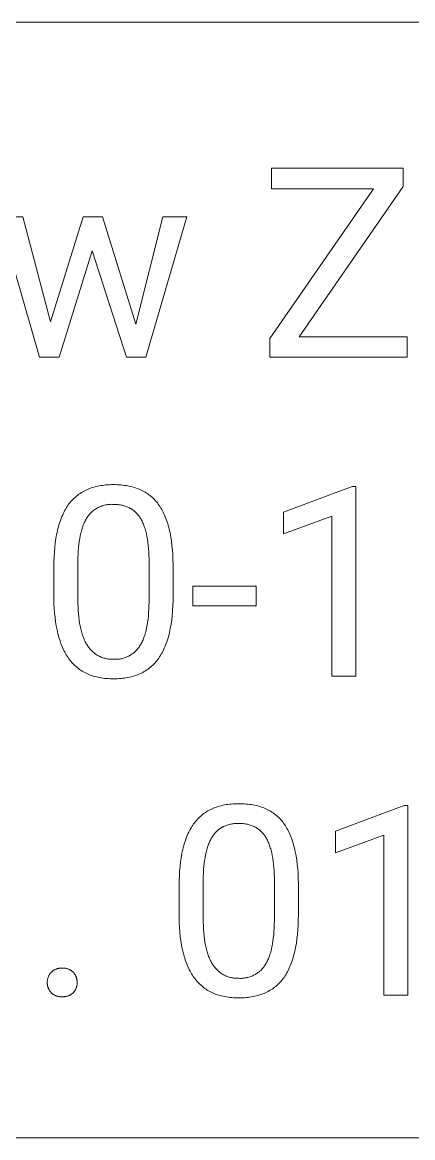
# Model space of a CAD drawing. Header units: millimetres. Extents: x -1576 to 3664, y -445 to 3215.
# Drawn here: x 2492.1 to 2594.7, y -152.5 to 140.3 of the extents above; entities that cross this region are included whole.
import ezdxf

# ---------------------------------------------------------------- set-up
doc = ezdxf.new("R2010")
doc.units = ezdxf.units.MM
doc.header["$MEASUREMENT"] = 0
doc.layers.add('Domyślny', color=7, linetype='Continuous', true_color=0x000000)

msp = doc.modelspace()

# ---------------------------------------------------------------- linework, layer by layer
at = {"layer": 'Domyślny', "color": 18, "lineweight": 15, "true_color": 0x000000}
for p, q in [((3659.29, 140.35), (1684.04, 140.35)), ((2557.61, 96.67), (2557.61, 102.02)), ((2557.61, 102.02), (2592.19, 102.02)), ((2592.19, 102.02), (2592.19, 97.26)), ((2557.17, 57.32), (2584.36, 96.67)), ((2584.36, 96.67), (2557.61, 96.67)), ((2592.19, 97.26), (2564.9, 57.76)), ((2496.68, 52.41), (2485.96, 89.28)), ((2485.96, 89.28), (2492.25, 89.28)), ((2492.25, 89.28), (2499.5, 61.67)), ((2499.5, 61.67), (2508.09, 89.28)), ((2508.09, 89.28), (2513.17, 89.28)), ((2513.17, 89.28), (2521.93, 61.1)), ((2521.93, 61.1), (2529.01, 89.28)), ((2535.33, 89.28), (2524.58, 52.41)), ((2529.01, 89.28), (2535.33, 89.28)), ((2510.51, 80.36), (2501.79, 52.41)), ((2519.47, 52.41), (2510.51, 80.36)), ((2557.17, 52.4), (2557.17, 57.32)), ((2564.9, 57.76), (2593.29, 57.76)), ((2593.29, 57.76), (2593.29, 52.4)), ((2501.79, 52.41), (2496.68, 52.41)), ((2524.58, 52.41), (2519.47, 52.41)), ((2593.29, 52.4), (2557.17, 52.4)), ((2508.69, 17.46), (2509.06, 17.63)), ((2509.06, 17.63), (2509.43, 17.79)), ((2509.43, 17.79), (2509.82, 17.94)), ((2509.82, 17.94), (2510.21, 18.08)), ((2510.21, 18.08), (2510.61, 18.21)), ((2510.61, 18.21), (2511.02, 18.33)), ((2511.02, 18.33), (2511.43, 18.44)), ((2511.43, 18.44), (2511.86, 18.54)), ((2511.86, 18.54), (2512.29, 18.63)), ((2512.29, 18.63), (2512.73, 18.71)), ((2512.73, 18.71), (2513.18, 18.77)), ((2513.18, 18.77), (2513.64, 18.83)), ((2513.64, 18.83), (2514.11, 18.88)), ((2514.11, 18.88), (2514.59, 18.91)), ((2514.59, 18.91), (2515.07, 18.94)), ((2515.07, 18.94), (2515.56, 18.96)), ((2515.56, 18.96), (2516.07, 18.96)), ((2516.07, 18.96), (2516.56, 18.96)), ((2516.56, 18.96), (2517.05, 18.94)), ((2517.05, 18.94), (2517.53, 18.92)), ((2517.53, 18.92), (2518.01, 18.88)), ((2518.01, 18.88), (2518.47, 18.84)), ((2518.47, 18.84), (2518.93, 18.78)), ((2518.93, 18.78), (2519.37, 18.72)), ((2519.37, 18.72), (2519.81, 18.64)), ((2519.81, 18.64), (2520.24, 18.55)), ((2520.24, 18.55), (2520.66, 18.46)), ((2520.66, 18.46), (2521.08, 18.35)), ((2521.08, 18.35), (2521.48, 18.24)), ((2521.48, 18.24), (2521.88, 18.11)), ((2521.88, 18.11), (2522.27, 17.98)), ((2522.27, 17.98), (2522.65, 17.83)), ((2522.65, 17.83), (2523.02, 17.68)), ((2523.02, 17.68), (2523.39, 17.51)), ((2560.74, 11.74), (2578.8, 18.51)), ((2578.8, 18.51), (2579.79, 18.51)), ((2579.79, 18.51), (2579.79, -31.34)), ((2504.95, 14.59), (2505.22, 14.88)), ((2505.22, 14.88), (2505.49, 15.17)), ((2505.49, 15.17), (2505.77, 15.45)), ((2505.77, 15.45), (2506.06, 15.71)), ((2506.06, 15.71), (2506.36, 15.96)), ((2506.36, 15.96), (2506.67, 16.21)), ((2506.67, 16.21), (2506.99, 16.44)), ((2506.99, 16.44), (2507.31, 16.67)), ((2507.31, 16.67), (2507.64, 16.88)), ((2507.64, 16.88), (2507.99, 17.08)), ((2507.99, 17.08), (2508.34, 17.27)), ((2508.34, 17.27), (2508.69, 17.46)), ((2523.39, 17.51), (2523.74, 17.34)), ((2523.74, 17.34), (2524.09, 17.15)), ((2524.09, 17.15), (2524.43, 16.96)), ((2524.43, 16.96), (2524.76, 16.75)), ((2524.76, 16.75), (2525.08, 16.54)), ((2525.08, 16.54), (2525.4, 16.31)), ((2525.4, 16.31), (2525.7, 16.08)), ((2525.7, 16.08), (2526, 15.83)), ((2526, 15.83), (2526.29, 15.57)), ((2526.29, 15.57), (2526.57, 15.31)), ((2526.57, 15.31), (2526.85, 15.03)), ((2526.85, 15.03), (2527.11, 14.75)), ((2527.11, 14.75), (2527.37, 14.45)), ((2502.92, 11.45), (2503.11, 11.84)), ((2503.11, 11.84), (2503.32, 12.22)), ((2503.32, 12.22), (2503.53, 12.59)), ((2503.53, 12.59), (2503.74, 12.95)), ((2503.74, 12.95), (2503.97, 13.3)), ((2503.97, 13.3), (2504.2, 13.64)), ((2504.2, 13.64), (2504.44, 13.97)), ((2504.44, 13.97), (2504.69, 14.28)), ((2504.69, 14.28), (2504.95, 14.59)), ((2510.33, 11.74), (2510.14, 11.56)), ((2510.52, 11.92), (2510.33, 11.74)), ((2510.72, 12.09), (2510.52, 11.92)), ((2510.93, 12.25), (2510.72, 12.09)), ((2511.14, 12.4), (2510.93, 12.25)), ((2511.36, 12.55), (2511.14, 12.4)), ((2511.58, 12.69), (2511.36, 12.55)), ((2511.8, 12.82), (2511.58, 12.69)), ((2512.03, 12.94), (2511.8, 12.82)), ((2512.26, 13.06), (2512.03, 12.94)), ((2512.5, 13.16), (2512.26, 13.06)), ((2512.74, 13.26), (2512.5, 13.16)), ((2512.99, 13.36), (2512.74, 13.26)), ((2513.23, 13.44), (2512.99, 13.36)), ((2513.48, 13.51), (2513.23, 13.44)), ((2513.74, 13.58), (2513.48, 13.51)), ((2513.99, 13.64), (2513.74, 13.58)), ((2514.25, 13.69), (2513.99, 13.64)), ((2514.5, 13.73), (2514.25, 13.69)), ((2514.76, 13.76), (2514.5, 13.73)), ((2515.02, 13.78), (2514.76, 13.76)), ((2515.28, 13.79), (2515.02, 13.78)), ((2515.54, 13.8), (2515.28, 13.79)), ((2515.8, 13.79), (2515.54, 13.8)), ((2516.07, 13.78), (2515.8, 13.79)), ((2516.37, 13.77), (2516.07, 13.78)), ((2516.66, 13.76), (2516.37, 13.77)), ((2516.95, 13.75), (2516.66, 13.76)), ((2517.24, 13.72), (2516.95, 13.75)), ((2517.52, 13.69), (2517.24, 13.72)), ((2517.8, 13.65), (2517.52, 13.69)), ((2518.07, 13.6), (2517.8, 13.65)), ((2518.34, 13.55), (2518.07, 13.6)), ((2518.6, 13.49), (2518.34, 13.55)), ((2518.85, 13.42), (2518.6, 13.49)), ((2519.1, 13.35), (2518.85, 13.42)), ((2519.35, 13.26), (2519.1, 13.35)), ((2519.59, 13.17), (2519.35, 13.26)), ((2519.82, 13.08), (2519.59, 13.17)), ((2520.05, 12.97), (2519.82, 13.08)), ((2520.28, 12.86), (2520.05, 12.97)), ((2520.39, 12.8), (2520.28, 12.86)), ((2520.5, 12.74), (2520.39, 12.8)), ((2520.61, 12.68), (2520.5, 12.74)), ((2520.71, 12.62), (2520.61, 12.68)), ((2520.82, 12.55), (2520.71, 12.62)), ((2520.92, 12.49), (2520.82, 12.55)), ((2521.03, 12.42), (2520.92, 12.49)), ((2521.13, 12.35), (2521.03, 12.42)), ((2521.23, 12.27), (2521.13, 12.35)), ((2521.33, 12.2), (2521.23, 12.27)), ((2521.43, 12.12), (2521.33, 12.2)), ((2521.52, 12.05), (2521.43, 12.12)), ((2521.62, 11.97), (2521.52, 12.05)), ((2521.71, 11.89), (2521.62, 11.97)), ((2521.8, 11.8), (2521.71, 11.89)), ((2521.9, 11.72), (2521.8, 11.8)), ((2522.07, 11.54), (2521.9, 11.72)), ((2527.37, 14.45), (2527.62, 14.15)), ((2527.62, 14.15), (2527.86, 13.83)), ((2527.86, 13.83), (2528.09, 13.5)), ((2528.09, 13.5), (2528.32, 13.17)), ((2528.32, 13.17), (2528.54, 12.82)), ((2528.54, 12.82), (2528.75, 12.46)), ((2528.75, 12.46), (2528.95, 12.09)), ((2528.95, 12.09), (2529.15, 11.71)), ((2560.74, 6.01), (2560.74, 11.74)), ((2501.75, 8.39), (2501.9, 8.86)), ((2501.9, 8.86), (2502.05, 9.32)), ((2502.05, 9.32), (2502.21, 9.77)), ((2502.21, 9.77), (2502.37, 10.2)), ((2502.37, 10.2), (2502.55, 10.63)), ((2502.55, 10.63), (2502.73, 11.04)), ((2502.73, 11.04), (2502.92, 11.45)), ((2508.38, 8.9), (2508.27, 8.63)), ((2508.5, 9.16), (2508.38, 8.9)), ((2508.62, 9.41), (2508.5, 9.16)), ((2508.75, 9.66), (2508.62, 9.41)), ((2508.88, 9.9), (2508.75, 9.66)), ((2509.02, 10.13), (2508.88, 9.9)), ((2509.16, 10.35), (2509.02, 10.13)), ((2509.3, 10.57), (2509.16, 10.35)), ((2509.46, 10.78), (2509.3, 10.57)), ((2509.62, 10.98), (2509.46, 10.78)), ((2509.79, 11.18), (2509.62, 10.98)), ((2509.96, 11.37), (2509.79, 11.18)), ((2510.14, 11.56), (2509.96, 11.37)), ((2522.25, 11.36), (2522.07, 11.54)), ((2522.42, 11.17), (2522.25, 11.36)), ((2522.58, 10.97), (2522.42, 11.17)), ((2522.74, 10.77), (2522.58, 10.97)), ((2522.89, 10.56), (2522.74, 10.77)), ((2523.04, 10.34), (2522.89, 10.56)), ((2523.18, 10.11), (2523.04, 10.34)), ((2523.32, 9.88), (2523.18, 10.11)), ((2523.46, 9.64), (2523.32, 9.88)), ((2523.59, 9.39), (2523.46, 9.64)), ((2523.71, 9.13), (2523.59, 9.39)), ((2523.83, 8.86), (2523.71, 9.13)), ((2523.95, 8.59), (2523.83, 8.86)), ((2529.15, 11.71), (2529.33, 11.32)), ((2529.33, 11.32), (2529.52, 10.92)), ((2529.52, 10.92), (2529.69, 10.5)), ((2529.69, 10.5), (2529.86, 10.08)), ((2529.86, 10.08), (2530.02, 9.64)), ((2530.02, 9.64), (2530.17, 9.2)), ((2530.17, 9.2), (2530.32, 8.74)), ((2573.46, 10.67), (2560.74, 6.01)), ((2573.46, -31.34), (2573.46, 10.67)), ((2500.95, 4.79), (2501.14, 5.88)), ((2501.14, 5.88), (2501.25, 6.4)), ((2501.25, 6.4), (2501.36, 6.91)), ((2501.36, 6.91), (2501.49, 7.42)), ((2501.49, 7.42), (2501.62, 7.91)), ((2501.62, 7.91), (2501.75, 8.39)), ((2507.49, 6.19), (2507.34, 5.5)), ((2507.58, 6.52), (2507.49, 6.19)), ((2507.66, 6.85), (2507.58, 6.52)), ((2507.75, 7.16), (2507.66, 6.85)), ((2507.85, 7.47), (2507.75, 7.16)), ((2507.95, 7.77), (2507.85, 7.47)), ((2508.05, 8.06), (2507.95, 7.77)), ((2508.15, 8.35), (2508.05, 8.06)), ((2508.27, 8.63), (2508.15, 8.35)), ((2524.06, 8.31), (2523.95, 8.59)), ((2524.17, 8.01), (2524.06, 8.31)), ((2524.27, 7.71), (2524.17, 8.01)), ((2524.37, 7.4), (2524.27, 7.71)), ((2524.47, 7.09), (2524.37, 7.4)), ((2524.56, 6.76), (2524.47, 7.09)), ((2524.64, 6.42), (2524.56, 6.76)), ((2524.72, 6.08), (2524.64, 6.42)), ((2524.87, 5.37), (2524.72, 6.08)), ((2530.32, 8.74), (2530.46, 8.27)), ((2530.46, 8.27), (2530.59, 7.79)), ((2530.59, 7.79), (2530.71, 7.3)), ((2530.71, 7.3), (2530.83, 6.8)), ((2530.83, 6.8), (2530.94, 6.29)), ((2530.94, 6.29), (2531.14, 5.24)), ((2500.65, 2.5), (2500.79, 3.67)), ((2500.79, 3.67), (2500.95, 4.79)), ((2506.99, 3.26), (2506.9, 2.45)), ((2507.09, 4.04), (2506.99, 3.26)), ((2507.21, 4.79), (2507.09, 4.04)), ((2507.34, 5.5), (2507.21, 4.79)), ((2525, 4.62), (2524.87, 5.37)), ((2525.12, 3.84), (2525, 4.62)), ((2525.22, 3.03), (2525.12, 3.84)), ((2525.29, 2.18), (2525.22, 3.03)), ((2531.14, 5.24), (2531.31, 4.14)), ((2531.31, 4.14), (2531.45, 3)), ((2531.45, 3), (2531.57, 1.82)), ((2500.43, -1.28), (2500.47, 0.02)), ((2500.47, 0.02), (2500.55, 1.28)), ((2500.55, 1.28), (2500.65, 2.5)), ((2506.78, 0.74), (2506.75, -0.16)), ((2506.83, 1.61), (2506.78, 0.74)), ((2506.9, 2.45), (2506.83, 1.61)), ((2525.36, 1.3), (2525.29, 2.18)), ((2525.4, 0.38), (2525.36, 1.3)), ((2525.43, -0.57), (2525.4, 0.38)), ((2531.57, 1.82), (2531.65, 0.59)), ((2531.65, 0.59), (2531.71, -0.68)), ((2500.41, -2.62), (2500.43, -1.28)), ((2500.41, -11.03), (2500.41, -2.62)), ((2506.75, -0.16), (2506.73, -1.09)), ((2506.73, -1.09), (2506.73, -11.17)), ((2525.44, -1.56), (2525.43, -0.57)), ((2525.44, -11.89), (2525.44, -1.56)), ((2531.71, -0.68), (2531.73, -2)), ((2531.73, -2), (2531.73, -10.18)), ((2536.97, -12.83), (2536.97, -7.69)), ((2536.97, -7.69), (2553.59, -7.69)), ((2553.59, -7.69), (2553.59, -12.83)), ((2500.45, -12.32), (2500.41, -11.03)), ((2506.73, -11.17), (2506.74, -12.16)), ((2531.72, -11.54), (2531.68, -12.86)), ((2531.73, -10.18), (2531.72, -11.54)), ((2500.51, -13.57), (2500.45, -12.32)), ((2500.6, -14.78), (2500.51, -13.57)), ((2506.74, -12.16), (2506.77, -13.11)), ((2506.77, -13.11), (2506.81, -14.03)), ((2506.81, -14.03), (2506.88, -14.92)), ((2525.32, -14.66), (2525.38, -13.77)), ((2525.38, -13.77), (2525.41, -12.84)), ((2525.41, -12.84), (2525.44, -11.89)), ((2531.6, -14.14), (2531.5, -15.37)), ((2531.68, -12.86), (2531.6, -14.14)), ((2553.59, -12.83), (2536.97, -12.83)), ((2500.72, -15.94), (2500.6, -14.78)), ((2500.87, -17.07), (2500.72, -15.94)), ((2501.04, -18.15), (2500.87, -17.07)), ((2506.88, -14.92), (2506.96, -15.78)), ((2506.96, -15.78), (2507.06, -16.6)), ((2507.06, -16.6), (2507.18, -17.39)), ((2507.18, -17.39), (2507.32, -18.15)), ((2524.93, -17.88), (2525.05, -17.13)), ((2525.05, -17.13), (2525.16, -16.34)), ((2525.16, -16.34), (2525.25, -15.51)), ((2525.25, -15.51), (2525.32, -14.66)), ((2531.37, -16.55), (2531.2, -17.69)), ((2531.5, -15.37), (2531.37, -16.55)), ((2501.25, -19.19), (2501.04, -18.15)), ((2501.36, -19.7), (2501.25, -19.19)), ((2501.48, -20.2), (2501.36, -19.7)), ((2501.61, -20.68), (2501.48, -20.2)), ((2507.32, -18.15), (2507.48, -18.88)), ((2507.48, -18.88), (2507.56, -19.23)), ((2507.56, -19.23), (2507.65, -19.57)), ((2507.65, -19.57), (2507.74, -19.91)), ((2507.74, -19.91), (2507.84, -20.23)), ((2507.84, -20.23), (2507.95, -20.55)), ((2524.28, -20.6), (2524.37, -20.29)), ((2524.37, -20.29), (2524.47, -19.97)), ((2524.47, -19.97), (2524.55, -19.64)), ((2524.55, -19.64), (2524.64, -19.3)), ((2524.64, -19.3), (2524.79, -18.61)), ((2524.79, -18.61), (2524.93, -17.88)), ((2530.67, -20.35), (2530.54, -20.84)), ((2530.79, -19.84), (2530.67, -20.35)), ((2530.91, -19.32), (2530.79, -19.84)), ((2531.01, -18.79), (2530.91, -19.32)), ((2531.2, -17.69), (2531.01, -18.79)), ((2501.74, -21.16), (2501.61, -20.68)), ((2501.88, -21.62), (2501.74, -21.16)), ((2502.03, -22.08), (2501.88, -21.62)), ((2502.19, -22.53), (2502.03, -22.08)), ((2502.35, -22.96), (2502.19, -22.53)), ((2502.52, -23.39), (2502.35, -22.96)), ((2502.7, -23.8), (2502.52, -23.39)), ((2507.95, -20.55), (2508.06, -20.86)), ((2508.06, -20.86), (2508.17, -21.16)), ((2508.17, -21.16), (2508.29, -21.46)), ((2508.29, -21.46), (2508.41, -21.74)), ((2508.41, -21.74), (2508.53, -22.02)), ((2508.53, -22.02), (2508.66, -22.28)), ((2508.66, -22.28), (2508.8, -22.54)), ((2508.8, -22.54), (2508.94, -22.8)), ((2508.94, -22.8), (2509.09, -23.04)), ((2509.09, -23.04), (2509.22, -23.27)), ((2509.22, -23.27), (2509.36, -23.49)), ((2522.94, -23.48), (2523.08, -23.27)), ((2523.08, -23.27), (2523.22, -23.03)), ((2523.22, -23.03), (2523.35, -22.8)), ((2523.35, -22.8), (2523.48, -22.55)), ((2523.48, -22.55), (2523.61, -22.29)), ((2523.61, -22.29), (2523.73, -22.03)), ((2523.73, -22.03), (2523.85, -21.76)), ((2523.85, -21.76), (2523.96, -21.48)), ((2523.96, -21.48), (2524.07, -21.19)), ((2524.07, -21.19), (2524.18, -20.9)), ((2524.18, -20.9), (2524.28, -20.6)), ((2529.79, -23.16), (2529.61, -23.59)), ((2529.95, -22.72), (2529.79, -23.16)), ((2530.11, -22.27), (2529.95, -22.72)), ((2530.26, -21.81), (2530.11, -22.27)), ((2530.41, -21.33), (2530.26, -21.81)), ((2530.54, -20.84), (2530.41, -21.33)), ((2502.88, -24.21), (2502.7, -23.8)), ((2503.07, -24.6), (2502.88, -24.21)), ((2503.27, -24.98), (2503.07, -24.6)), ((2503.48, -25.36), (2503.27, -24.98)), ((2503.69, -25.72), (2503.48, -25.36)), ((2503.91, -26.08), (2503.69, -25.72)), ((2504.14, -26.42), (2503.91, -26.08)), ((2509.36, -23.49), (2509.51, -23.7)), ((2509.51, -23.7), (2509.67, -23.92)), ((2509.67, -23.92), (2509.84, -24.12)), ((2509.84, -24.12), (2510.01, -24.32)), ((2510.01, -24.32), (2510.19, -24.52)), ((2510.19, -24.52), (2510.37, -24.7)), ((2510.37, -24.7), (2510.57, -24.89)), ((2510.57, -24.89), (2510.76, -25.06)), ((2510.76, -25.06), (2510.97, -25.23)), ((2510.97, -25.23), (2511.18, -25.39)), ((2511.18, -25.39), (2511.39, -25.54)), ((2511.39, -25.54), (2511.61, -25.69)), ((2511.61, -25.69), (2511.84, -25.83)), ((2511.84, -25.83), (2512.07, -25.96)), ((2512.07, -25.96), (2512.3, -26.08)), ((2512.3, -26.08), (2512.54, -26.19)), ((2512.54, -26.19), (2512.78, -26.3)), ((2512.78, -26.3), (2513.03, -26.4)), ((2519.17, -26.45), (2519.41, -26.35)), ((2519.41, -26.35), (2519.64, -26.26)), ((2519.64, -26.26), (2519.88, -26.15)), ((2519.88, -26.15), (2520.11, -26.03)), ((2520.11, -26.03), (2520.33, -25.91)), ((2520.33, -25.91), (2520.56, -25.78)), ((2520.56, -25.78), (2520.77, -25.64)), ((2520.77, -25.64), (2520.99, -25.5)), ((2520.99, -25.5), (2521.19, -25.35)), ((2521.19, -25.35), (2521.39, -25.19)), ((2521.39, -25.19), (2521.59, -25.02)), ((2521.59, -25.02), (2521.78, -24.85)), ((2521.78, -24.85), (2521.97, -24.67)), ((2521.97, -24.67), (2522.15, -24.49)), ((2522.15, -24.49), (2522.32, -24.3)), ((2522.32, -24.3), (2522.48, -24.1)), ((2522.48, -24.1), (2522.64, -23.9)), ((2522.64, -23.9), (2522.8, -23.69)), ((2522.8, -23.69), (2522.94, -23.48)), ((2528.2, -26.29), (2527.97, -26.63)), ((2528.42, -25.94), (2528.2, -26.29)), ((2528.64, -25.58), (2528.42, -25.94)), ((2528.85, -25.2), (2528.64, -25.58)), ((2529.05, -24.82), (2528.85, -25.2)), ((2529.25, -24.42), (2529.05, -24.82)), ((2529.43, -24.01), (2529.25, -24.42)), ((2529.61, -23.59), (2529.43, -24.01)), ((2504.37, -26.76), (2504.14, -26.42)), ((2504.62, -27.08), (2504.37, -26.76)), ((2504.87, -27.4), (2504.62, -27.08)), ((2505.13, -27.7), (2504.87, -27.4)), ((2505.39, -27.99), (2505.13, -27.7)), ((2505.67, -28.28), (2505.39, -27.99)), ((2505.95, -28.55), (2505.67, -28.28)), ((2506.24, -28.81), (2505.95, -28.55)), ((2506.54, -29.07), (2506.24, -28.81)), ((2506.85, -29.31), (2506.54, -29.07)), ((2513.03, -26.4), (2513.27, -26.48)), ((2513.27, -26.48), (2513.53, -26.56)), ((2513.53, -26.56), (2513.78, -26.64)), ((2513.78, -26.64), (2514.04, -26.7)), ((2514.04, -26.7), (2514.3, -26.75)), ((2514.3, -26.75), (2514.56, -26.8)), ((2514.56, -26.8), (2514.82, -26.83)), ((2514.82, -26.83), (2515.08, -26.86)), ((2515.08, -26.86), (2515.34, -26.88)), ((2515.34, -26.88), (2515.61, -26.89)), ((2515.61, -26.89), (2515.87, -26.89)), ((2515.87, -26.89), (2516.13, -26.88)), ((2516.13, -26.88), (2516.39, -26.89)), ((2516.39, -26.89), (2516.65, -26.89)), ((2516.65, -26.89), (2516.91, -26.89)), ((2516.91, -26.89), (2517.16, -26.87)), ((2517.16, -26.87), (2517.42, -26.85)), ((2517.42, -26.85), (2517.67, -26.82)), ((2517.67, -26.82), (2517.93, -26.78)), ((2517.93, -26.78), (2518.18, -26.73)), ((2518.18, -26.73), (2518.43, -26.67)), ((2518.43, -26.67), (2518.68, -26.6)), ((2518.68, -26.6), (2518.92, -26.53)), ((2518.92, -26.53), (2519.17, -26.45)), ((2525.5, -29.24), (2525.18, -29.48)), ((2525.8, -28.99), (2525.5, -29.24)), ((2526.1, -28.73), (2525.8, -28.99)), ((2526.39, -28.47), (2526.1, -28.73)), ((2526.68, -28.19), (2526.39, -28.47)), ((2526.95, -27.9), (2526.68, -28.19)), ((2527.22, -27.6), (2526.95, -27.9)), ((2527.47, -27.29), (2527.22, -27.6)), ((2527.72, -26.96), (2527.47, -27.29)), ((2527.97, -26.63), (2527.72, -26.96)), ((2507.17, -29.54), (2506.85, -29.31)), ((2507.49, -29.76), (2507.17, -29.54)), ((2507.82, -29.97), (2507.49, -29.76)), ((2508.16, -30.17), (2507.82, -29.97)), ((2508.51, -30.36), (2508.16, -30.17)), ((2508.86, -30.54), (2508.51, -30.36)), ((2509.23, -30.71), (2508.86, -30.54)), ((2509.6, -30.87), (2509.23, -30.71)), ((2509.98, -31.02), (2509.6, -30.87)), ((2510.37, -31.16), (2509.98, -31.02)), ((2510.76, -31.29), (2510.37, -31.16)), ((2511.17, -31.4), (2510.76, -31.29)), ((2511.58, -31.51), (2511.17, -31.4)), ((2512, -31.61), (2511.58, -31.51)), ((2512.43, -31.7), (2512, -31.61)), ((2512.86, -31.77), (2512.43, -31.7)), ((2513.3, -31.84), (2512.86, -31.77)), ((2513.76, -31.9), (2513.3, -31.84)), ((2514.22, -31.94), (2513.76, -31.9)), ((2514.68, -31.98), (2514.22, -31.94)), ((2515.16, -32), (2514.68, -31.98)), ((2515.64, -32.02), (2515.16, -32)), ((2516.13, -32.02), (2515.64, -32.02)), ((2516.63, -32.02), (2516.13, -32.02)), ((2517.12, -32), (2516.63, -32.02)), ((2517.6, -31.98), (2517.12, -32)), ((2518.08, -31.94), (2517.6, -31.98)), ((2518.54, -31.89), (2518.08, -31.94)), ((2519, -31.84), (2518.54, -31.89)), ((2519.45, -31.77), (2519, -31.84)), ((2519.89, -31.69), (2519.45, -31.77)), ((2520.32, -31.6), (2519.89, -31.69)), ((2520.74, -31.5), (2520.32, -31.6)), ((2521.16, -31.39), (2520.74, -31.5)), ((2521.57, -31.27), (2521.16, -31.39)), ((2521.96, -31.13), (2521.57, -31.27)), ((2522.35, -30.99), (2521.96, -31.13)), ((2522.74, -30.84), (2522.35, -30.99)), ((2523.11, -30.68), (2522.74, -30.84)), ((2523.48, -30.5), (2523.11, -30.68)), ((2523.83, -30.32), (2523.48, -30.5)), ((2524.18, -30.12), (2523.83, -30.32)), ((2524.52, -29.92), (2524.18, -30.12)), ((2524.86, -29.7), (2524.52, -29.92)), ((2525.18, -29.48), (2524.86, -29.7)), ((2579.79, -31.34), (2573.46, -31.34)), ((2539.59, -67.56), (2539.91, -67.33)), ((2539.91, -67.33), (2540.23, -67.1)), ((2540.23, -67.1), (2540.57, -66.89)), ((2540.57, -66.89), (2540.91, -66.69)), ((2540.91, -66.69), (2541.26, -66.49)), ((2541.26, -66.49), (2541.62, -66.31)), ((2541.62, -66.31), (2541.98, -66.14)), ((2541.98, -66.14), (2542.36, -65.98)), ((2542.36, -65.98), (2542.74, -65.83)), ((2542.74, -65.83), (2543.13, -65.69)), ((2543.13, -65.69), (2543.53, -65.56)), ((2543.53, -65.56), (2543.94, -65.44)), ((2543.94, -65.44), (2544.36, -65.33)), ((2544.36, -65.33), (2544.78, -65.23)), ((2544.78, -65.23), (2545.21, -65.14)), ((2545.21, -65.14), (2545.66, -65.06)), ((2545.66, -65.06), (2546.11, -65)), ((2546.11, -65), (2546.57, -64.94)), ((2546.57, -64.94), (2547.03, -64.89)), ((2547.03, -64.89), (2547.51, -64.85)), ((2547.51, -64.85), (2547.99, -64.83)), ((2547.99, -64.83), (2548.49, -64.81)), ((2548.49, -64.81), (2548.99, -64.81)), ((2548.99, -64.81), (2549.49, -64.81)), ((2549.49, -64.81), (2549.98, -64.83)), ((2549.98, -64.83), (2550.46, -64.85)), ((2550.46, -64.85), (2550.93, -64.89)), ((2550.93, -64.89), (2551.39, -64.93)), ((2551.39, -64.93), (2551.85, -64.99)), ((2551.85, -64.99), (2552.3, -65.05)), ((2552.3, -65.05), (2552.73, -65.13)), ((2552.73, -65.13), (2553.17, -65.21)), ((2553.17, -65.21), (2553.59, -65.31)), ((2553.59, -65.31), (2554, -65.41)), ((2554, -65.41), (2554.41, -65.53)), ((2554.41, -65.53), (2554.8, -65.65)), ((2554.8, -65.65), (2555.19, -65.79)), ((2555.19, -65.79), (2555.57, -65.93)), ((2555.57, -65.93), (2555.95, -66.09)), ((2555.95, -66.09), (2556.31, -66.25)), ((2556.31, -66.25), (2556.66, -66.43)), ((2556.66, -66.43), (2557.01, -66.61)), ((2557.01, -66.61), (2557.35, -66.81)), ((2557.35, -66.81), (2557.68, -67.01)), ((2557.68, -67.01), (2558.01, -67.23)), ((2558.01, -67.23), (2558.32, -67.45)), ((2574.41, -72.03), (2592.46, -65.26)), ((2592.46, -65.26), (2593.46, -65.26)), ((2593.46, -65.26), (2593.46, -115.11)), ((2536.89, -70.47), (2537.12, -70.13)), ((2537.12, -70.13), (2537.36, -69.8)), ((2537.36, -69.8), (2537.61, -69.49)), ((2537.61, -69.49), (2537.87, -69.18)), ((2537.87, -69.18), (2538.14, -68.88)), ((2538.14, -68.88), (2538.41, -68.6)), ((2538.41, -68.6), (2538.69, -68.32)), ((2538.69, -68.32), (2538.99, -68.06)), ((2538.99, -68.06), (2539.29, -67.8)), ((2539.29, -67.8), (2539.59, -67.56)), ((2546.47, -70.28), (2546.22, -70.34)), ((2546.73, -70.22), (2546.47, -70.28)), ((2547, -70.16), (2546.73, -70.22)), ((2547.27, -70.12), (2547, -70.16)), ((2547.54, -70.08), (2547.27, -70.12)), ((2547.82, -70.05), (2547.54, -70.08)), ((2548.1, -70.02), (2547.82, -70.05)), ((2548.39, -70), (2548.1, -70.02)), ((2548.69, -69.99), (2548.39, -70)), ((2548.99, -69.99), (2548.69, -69.99)), ((2549.29, -69.99), (2548.99, -69.99)), ((2549.59, -70), (2549.29, -69.99)), ((2549.88, -70.02), (2549.59, -70)), ((2550.16, -70.05), (2549.88, -70.02)), ((2550.45, -70.08), (2550.16, -70.05)), ((2550.72, -70.12), (2550.45, -70.08)), ((2550.99, -70.16), (2550.72, -70.12)), ((2551.26, -70.22), (2550.99, -70.16)), ((2551.52, -70.28), (2551.26, -70.22)), ((2551.77, -70.34), (2551.52, -70.28)), ((2558.32, -67.45), (2558.63, -67.69)), ((2558.63, -67.69), (2558.92, -67.93)), ((2558.92, -67.93), (2559.21, -68.18)), ((2559.21, -68.18), (2559.5, -68.45)), ((2559.5, -68.45), (2559.77, -68.72)), ((2559.77, -68.72), (2560.04, -69.01)), ((2560.04, -69.01), (2560.29, -69.3)), ((2560.29, -69.3), (2560.54, -69.61)), ((2560.54, -69.61), (2560.78, -69.92)), ((2560.78, -69.92), (2561.02, -70.25)), ((2561.02, -70.25), (2561.24, -70.58)), ((2535.3, -73.57), (2535.47, -73.14)), ((2535.47, -73.14), (2535.65, -72.72)), ((2535.65, -72.72), (2535.84, -72.32)), ((2535.84, -72.32), (2536.04, -71.93)), ((2536.04, -71.93), (2536.24, -71.55)), ((2536.24, -71.55), (2536.45, -71.18)), ((2536.45, -71.18), (2536.67, -70.82)), ((2536.67, -70.82), (2536.89, -70.47)), ((2542.23, -73.19), (2542.08, -73.41)), ((2542.38, -72.98), (2542.23, -73.19)), ((2542.53, -72.78), (2542.38, -72.98)), ((2542.7, -72.58), (2542.53, -72.78)), ((2542.86, -72.39), (2542.7, -72.58)), ((2543.03, -72.21), (2542.86, -72.39)), ((2543.12, -72.12), (2543.03, -72.21)), ((2543.21, -72.04), (2543.12, -72.12)), ((2543.3, -71.95), (2543.21, -72.04)), ((2543.39, -71.87), (2543.3, -71.95)), ((2543.49, -71.79), (2543.39, -71.87)), ((2543.58, -71.71), (2543.49, -71.79)), ((2543.68, -71.63), (2543.58, -71.71)), ((2543.77, -71.56), (2543.68, -71.63)), ((2543.87, -71.48), (2543.77, -71.56)), ((2543.97, -71.41), (2543.87, -71.48)), ((2544.07, -71.34), (2543.97, -71.41)), ((2544.17, -71.27), (2544.07, -71.34)), ((2544.27, -71.2), (2544.17, -71.27)), ((2544.38, -71.14), (2544.27, -71.2)), ((2544.48, -71.08), (2544.38, -71.14)), ((2544.59, -71.01), (2544.48, -71.08)), ((2544.7, -70.96), (2544.59, -71.01)), ((2544.81, -70.9), (2544.7, -70.96)), ((2544.92, -70.84), (2544.81, -70.9)), ((2545.03, -70.79), (2544.92, -70.84)), ((2545.26, -70.68), (2545.03, -70.79)), ((2545.49, -70.59), (2545.26, -70.68)), ((2545.73, -70.5), (2545.49, -70.59)), ((2545.97, -70.42), (2545.73, -70.5)), ((2546.22, -70.34), (2545.97, -70.42)), ((2552.03, -70.42), (2551.77, -70.34)), ((2552.27, -70.5), (2552.03, -70.42)), ((2552.51, -70.59), (2552.27, -70.5)), ((2552.75, -70.68), (2552.51, -70.59)), ((2552.98, -70.79), (2552.75, -70.68)), ((2553.2, -70.9), (2552.98, -70.79)), ((2553.31, -70.96), (2553.2, -70.9)), ((2553.42, -71.01), (2553.31, -70.96)), ((2553.53, -71.08), (2553.42, -71.01)), ((2553.64, -71.14), (2553.53, -71.08)), ((2553.74, -71.2), (2553.64, -71.14)), ((2553.85, -71.27), (2553.74, -71.2)), ((2553.95, -71.34), (2553.85, -71.27)), ((2554.05, -71.41), (2553.95, -71.34)), ((2554.15, -71.48), (2554.05, -71.41)), ((2554.25, -71.56), (2554.15, -71.48)), ((2554.35, -71.63), (2554.25, -71.56)), ((2554.44, -71.71), (2554.35, -71.63)), ((2554.54, -71.79), (2554.44, -71.71)), ((2554.63, -71.87), (2554.54, -71.79)), ((2554.73, -71.95), (2554.63, -71.87)), ((2554.82, -72.04), (2554.73, -71.95)), ((2555, -72.21), (2554.82, -72.04)), ((2555.17, -72.39), (2555, -72.21)), ((2555.34, -72.58), (2555.17, -72.39)), ((2555.5, -72.78), (2555.34, -72.58)), ((2555.66, -72.98), (2555.5, -72.78)), ((2555.82, -73.19), (2555.66, -72.98)), ((2555.96, -73.41), (2555.82, -73.19)), ((2561.24, -70.58), (2561.46, -70.93)), ((2561.46, -70.93), (2561.67, -71.29)), ((2561.67, -71.29), (2561.87, -71.66)), ((2561.87, -71.66), (2562.07, -72.04)), ((2562.07, -72.04), (2562.26, -72.43)), ((2562.26, -72.43), (2562.44, -72.83)), ((2562.44, -72.83), (2562.61, -73.25)), ((2574.41, -77.75), (2574.41, -72.03)), ((2587.13, -73.1), (2574.41, -77.75)), ((2587.13, -115.11), (2587.13, -73.1)), ((2534.41, -76.35), (2534.54, -75.86)), ((2534.54, -75.86), (2534.68, -75.38)), ((2534.68, -75.38), (2534.82, -74.91)), ((2534.82, -74.91), (2534.97, -74.45)), ((2534.97, -74.45), (2535.13, -74)), ((2535.13, -74), (2535.3, -73.57)), ((2540.87, -76), (2540.77, -76.3)), ((2540.97, -75.7), (2540.87, -76)), ((2541.08, -75.42), (2540.97, -75.7)), ((2541.19, -75.14), (2541.08, -75.42)), ((2541.3, -74.87), (2541.19, -75.14)), ((2541.42, -74.61), (2541.3, -74.87)), ((2541.54, -74.35), (2541.42, -74.61)), ((2541.67, -74.11), (2541.54, -74.35)), ((2541.8, -73.87), (2541.67, -74.11)), ((2541.94, -73.64), (2541.8, -73.87)), ((2542.08, -73.41), (2541.94, -73.64)), ((2556.11, -73.64), (2555.96, -73.41)), ((2556.25, -73.87), (2556.11, -73.64)), ((2556.38, -74.11), (2556.25, -73.87)), ((2556.51, -74.37), (2556.38, -74.11)), ((2556.63, -74.63), (2556.51, -74.37)), ((2556.76, -74.89), (2556.63, -74.63)), ((2556.87, -75.17), (2556.76, -74.89)), ((2556.98, -75.46), (2556.87, -75.17)), ((2557.09, -75.75), (2556.98, -75.46)), ((2557.19, -76.05), (2557.09, -75.75)), ((2557.29, -76.36), (2557.19, -76.05)), ((2562.61, -73.25), (2562.78, -73.67)), ((2562.78, -73.67), (2562.94, -74.11)), ((2562.94, -74.11), (2563.09, -74.55)), ((2563.09, -74.55), (2563.24, -75.01)), ((2563.24, -75.01), (2563.38, -75.48)), ((2563.38, -75.48), (2563.51, -75.96)), ((2563.51, -75.96), (2563.64, -76.45)), ((2533.71, -80.1), (2533.87, -78.98)), ((2533.87, -78.98), (2534.06, -77.89)), ((2534.06, -77.89), (2534.17, -77.37)), ((2534.17, -77.37), (2534.29, -76.85)), ((2534.29, -76.85), (2534.41, -76.35)), ((2540.13, -78.98), (2540.01, -79.73)), ((2540.27, -78.27), (2540.13, -78.98)), ((2540.42, -77.58), (2540.27, -78.27)), ((2540.5, -77.25), (2540.42, -77.58)), ((2540.58, -76.92), (2540.5, -77.25)), ((2540.67, -76.61), (2540.58, -76.92)), ((2540.77, -76.3), (2540.67, -76.61)), ((2557.39, -76.68), (2557.29, -76.36)), ((2557.48, -77), (2557.39, -76.68)), ((2557.56, -77.34), (2557.48, -77)), ((2557.65, -77.68), (2557.56, -77.34)), ((2557.79, -78.4), (2557.65, -77.68)), ((2557.93, -79.14), (2557.79, -78.4)), ((2563.64, -76.45), (2563.75, -76.95)), ((2563.75, -76.95), (2563.86, -77.46)), ((2563.86, -77.46), (2564.06, -78.52)), ((2564.06, -78.52), (2564.23, -79.62)), ((2533.47, -82.49), (2533.57, -81.27)), ((2533.57, -81.27), (2533.71, -80.1)), ((2539.83, -81.32), (2539.76, -82.16)), ((2539.91, -80.51), (2539.83, -81.32)), ((2540.01, -79.73), (2539.91, -80.51)), ((2558.04, -79.92), (2557.93, -79.14)), ((2558.14, -80.74), (2558.04, -79.92)), ((2558.22, -81.59), (2558.14, -80.74)), ((2558.28, -82.47), (2558.22, -81.59)), ((2564.23, -79.62), (2564.38, -80.76)), ((2564.38, -80.76), (2564.49, -81.94)), ((2564.49, -81.94), (2564.57, -83.17)), ((2533.35, -85.05), (2533.4, -83.74)), ((2533.4, -83.74), (2533.47, -82.49)), ((2539.67, -83.93), (2539.65, -84.86)), ((2539.65, -84.86), (2539.65, -94.94)), ((2539.71, -83.03), (2539.67, -83.93)), ((2539.76, -82.16), (2539.71, -83.03)), ((2558.32, -83.39), (2558.28, -82.47)), ((2558.35, -84.34), (2558.32, -83.39)), ((2558.36, -85.33), (2558.35, -84.34)), ((2564.57, -83.17), (2564.63, -84.45)), ((2564.63, -84.45), (2564.66, -85.76)), ((2533.34, -86.39), (2533.35, -85.05)), ((2533.34, -94.8), (2533.34, -86.39)), ((2558.36, -95.66), (2558.36, -85.33)), ((2564.66, -85.76), (2564.66, -93.95)), ((2533.37, -96.09), (2533.34, -94.8)), ((2533.43, -97.33), (2533.37, -96.09)), ((2539.65, -94.94), (2539.66, -95.93)), ((2539.66, -95.93), (2539.69, -96.88)), ((2558.3, -97.53), (2558.34, -96.61)), ((2558.34, -96.61), (2558.36, -95.66)), ((2564.6, -96.63), (2564.52, -97.9)), ((2564.64, -95.31), (2564.6, -96.63)), ((2564.66, -93.95), (2564.64, -95.31)), ((2533.52, -98.54), (2533.43, -97.33)), ((2533.64, -99.7), (2533.52, -98.54)), ((2539.69, -96.88), (2539.74, -97.8)), ((2539.74, -97.8), (2539.8, -98.69)), ((2539.8, -98.69), (2539.88, -99.54)), ((2539.88, -99.54), (2539.98, -100.37)), ((2558.08, -100.1), (2558.17, -99.28)), ((2558.17, -99.28), (2558.24, -98.42)), ((2558.24, -98.42), (2558.3, -97.53)), ((2564.42, -99.13), (2564.29, -100.31)), ((2564.52, -97.9), (2564.42, -99.13)), ((2533.79, -100.82), (2533.64, -99.7)), ((2533.96, -101.91), (2533.79, -100.82)), ((2534.17, -102.95), (2533.96, -101.91)), ((2539.98, -100.37), (2540.1, -101.16)), ((2540.1, -101.16), (2540.24, -101.91)), ((2540.24, -101.91), (2540.4, -102.64)), ((2557.56, -103.07), (2557.72, -102.38)), ((2557.72, -102.38), (2557.86, -101.65)), ((2557.86, -101.65), (2557.98, -100.89)), ((2557.98, -100.89), (2558.08, -100.1)), ((2564.13, -101.45), (2563.94, -102.54)), ((2564.29, -100.31), (2564.13, -101.45)), ((2534.28, -103.45), (2534.17, -102.95)), ((2534.4, -103.95), (2534.28, -103.45)), ((2534.53, -104.44), (2534.4, -103.95)), ((2534.66, -104.91), (2534.53, -104.44)), ((2534.8, -105.38), (2534.66, -104.91)), ((2534.95, -105.83), (2534.8, -105.38)), ((2540.4, -102.64), (2540.48, -102.99)), ((2540.48, -102.99), (2540.57, -103.33)), ((2540.57, -103.33), (2540.67, -103.66)), ((2540.67, -103.66), (2540.77, -103.99)), ((2540.77, -103.99), (2540.87, -104.31)), ((2540.87, -104.31), (2540.98, -104.61)), ((2540.98, -104.61), (2541.09, -104.92)), ((2541.09, -104.92), (2541.21, -105.21)), ((2541.21, -105.21), (2541.33, -105.49)), ((2556.77, -105.53), (2556.88, -105.25)), ((2556.88, -105.25), (2556.99, -104.96)), ((2556.99, -104.96), (2557.1, -104.67)), ((2557.1, -104.67), (2557.2, -104.36)), ((2557.2, -104.36), (2557.3, -104.05)), ((2557.3, -104.05), (2557.39, -103.73)), ((2557.39, -103.73), (2557.48, -103.41)), ((2557.48, -103.41), (2557.56, -103.07)), ((2563.33, -105.09), (2563.18, -105.56)), ((2563.46, -104.6), (2563.33, -105.09)), ((2563.59, -104.1), (2563.46, -104.6)), ((2563.71, -103.59), (2563.59, -104.1)), ((2563.83, -103.07), (2563.71, -103.59)), ((2563.94, -102.54), (2563.83, -103.07)), ((2500.66, -108.36), (2500.78, -108.3)), ((2500.78, -108.3), (2500.89, -108.26)), ((2500.89, -108.26), (2501, -108.21)), ((2501, -108.21), (2501.12, -108.17)), ((2501.12, -108.17), (2501.24, -108.13)), ((2501.24, -108.13), (2501.35, -108.1)), ((2501.35, -108.1), (2501.47, -108.07)), ((2501.47, -108.07), (2501.59, -108.04)), ((2501.59, -108.04), (2501.71, -108.02)), ((2501.71, -108.02), (2501.84, -108)), ((2501.84, -108), (2501.96, -107.99)), ((2501.96, -107.99), (2502.08, -107.98)), ((2502.08, -107.98), (2502.2, -107.97)), ((2502.2, -107.97), (2502.33, -107.97)), ((2502.33, -107.97), (2502.45, -107.98)), ((2502.45, -107.98), (2502.57, -107.98)), ((2502.57, -107.98), (2502.7, -107.98)), ((2502.7, -107.98), (2502.83, -107.98)), ((2502.83, -107.98), (2502.96, -107.98)), ((2502.96, -107.98), (2503.09, -107.98)), ((2503.09, -107.98), (2503.22, -108)), ((2503.22, -108), (2503.35, -108.01)), ((2503.35, -108.01), (2503.48, -108.03)), ((2503.48, -108.03), (2503.61, -108.06)), ((2503.61, -108.06), (2503.74, -108.08)), ((2503.74, -108.08), (2503.86, -108.12)), ((2503.86, -108.12), (2503.99, -108.15)), ((2503.99, -108.15), (2504.11, -108.19)), ((2504.11, -108.19), (2504.24, -108.24)), ((2504.24, -108.24), (2504.36, -108.29)), ((2504.36, -108.29), (2504.48, -108.34)), ((2504.48, -108.34), (2504.59, -108.4)), ((2535.11, -106.28), (2534.95, -105.83)), ((2535.27, -106.71), (2535.11, -106.28)), ((2535.44, -107.14), (2535.27, -106.71)), ((2535.62, -107.55), (2535.44, -107.14)), ((2535.8, -107.96), (2535.62, -107.55)), ((2535.99, -108.35), (2535.8, -107.96)), ((2536.19, -108.74), (2535.99, -108.35)), ((2541.33, -105.49), (2541.46, -105.77)), ((2541.46, -105.77), (2541.59, -106.04)), ((2541.59, -106.04), (2541.72, -106.3)), ((2541.72, -106.3), (2541.86, -106.55)), ((2541.86, -106.55), (2542.01, -106.79)), ((2542.01, -106.79), (2542.14, -107.02)), ((2542.14, -107.02), (2542.29, -107.24)), ((2542.29, -107.24), (2542.44, -107.46)), ((2542.44, -107.46), (2542.59, -107.67)), ((2542.59, -107.67), (2542.76, -107.88)), ((2542.76, -107.88), (2542.93, -108.08)), ((2542.93, -108.08), (2543.11, -108.27)), ((2543.11, -108.27), (2543.29, -108.46)), ((2554.85, -108.48), (2555.03, -108.29)), ((2555.03, -108.29), (2555.21, -108.1)), ((2555.21, -108.1), (2555.38, -107.89)), ((2555.38, -107.89), (2555.55, -107.69)), ((2555.55, -107.69), (2555.71, -107.48)), ((2555.71, -107.48), (2555.86, -107.26)), ((2555.86, -107.26), (2556, -107.03)), ((2556, -107.03), (2556.14, -106.8)), ((2556.14, -106.8), (2556.28, -106.56)), ((2556.28, -106.56), (2556.41, -106.32)), ((2556.41, -106.32), (2556.53, -106.06)), ((2556.53, -106.06), (2556.65, -105.8)), ((2556.65, -105.8), (2556.77, -105.53)), ((2562.17, -108.18), (2561.97, -108.58)), ((2562.36, -107.77), (2562.17, -108.18)), ((2562.54, -107.35), (2562.36, -107.77)), ((2562.71, -106.92), (2562.54, -107.35)), ((2562.88, -106.48), (2562.71, -106.92)), ((2563.03, -106.03), (2562.88, -106.48)), ((2563.18, -105.56), (2563.03, -106.03)), ((2498.69, -111.4), (2498.71, -111.27)), ((2498.71, -111.27), (2498.72, -111.13)), ((2498.72, -111.13), (2498.75, -111)), ((2498.75, -111), (2498.77, -110.87)), ((2498.77, -110.87), (2498.8, -110.74)), ((2498.8, -110.74), (2498.84, -110.61)), ((2498.84, -110.61), (2498.88, -110.48)), ((2498.88, -110.48), (2498.92, -110.35)), ((2498.92, -110.35), (2498.97, -110.22)), ((2498.97, -110.22), (2499.02, -110.1)), ((2499.02, -110.1), (2499.08, -109.98)), ((2499.08, -109.98), (2499.14, -109.86)), ((2499.14, -109.86), (2499.21, -109.74)), ((2499.21, -109.74), (2499.28, -109.62)), ((2499.28, -109.62), (2499.35, -109.51)), ((2499.35, -109.51), (2499.42, -109.4)), ((2499.42, -109.4), (2499.51, -109.29)), ((2499.51, -109.29), (2499.59, -109.19)), ((2499.59, -109.19), (2499.68, -109.08)), ((2499.68, -109.08), (2499.76, -109)), ((2499.76, -109), (2499.85, -108.91)), ((2499.85, -108.91), (2499.95, -108.83)), ((2499.95, -108.83), (2500.04, -108.75)), ((2500.04, -108.75), (2500.14, -108.68)), ((2500.14, -108.68), (2500.24, -108.61)), ((2500.24, -108.61), (2500.34, -108.54)), ((2500.34, -108.54), (2500.45, -108.48)), ((2500.45, -108.48), (2500.55, -108.41)), ((2500.55, -108.41), (2500.66, -108.36)), ((2504.59, -108.4), (2504.71, -108.46)), ((2504.71, -108.46), (2504.82, -108.53)), ((2504.82, -108.53), (2504.93, -108.6)), ((2504.93, -108.6), (2505.04, -108.67)), ((2505.04, -108.67), (2505.14, -108.74)), ((2505.14, -108.74), (2505.25, -108.82)), ((2505.25, -108.82), (2505.35, -108.91)), ((2505.35, -108.91), (2505.45, -108.99)), ((2505.45, -108.99), (2505.54, -109.08)), ((2505.54, -109.08), (2505.63, -109.19)), ((2505.63, -109.19), (2505.71, -109.29)), ((2505.71, -109.29), (2505.79, -109.4)), ((2505.79, -109.4), (2505.87, -109.51)), ((2505.87, -109.51), (2505.94, -109.62)), ((2505.94, -109.62), (2506.01, -109.74)), ((2506.01, -109.74), (2506.08, -109.86)), ((2506.08, -109.86), (2506.14, -109.98)), ((2506.14, -109.98), (2506.19, -110.1)), ((2506.19, -110.1), (2506.25, -110.22)), ((2506.25, -110.22), (2506.29, -110.35)), ((2506.29, -110.35), (2506.34, -110.48)), ((2506.34, -110.48), (2506.37, -110.61)), ((2506.37, -110.61), (2506.41, -110.74)), ((2506.41, -110.74), (2506.44, -110.87)), ((2506.44, -110.87), (2506.46, -111)), ((2506.46, -111), (2506.48, -111.13)), ((2506.48, -111.13), (2506.5, -111.27)), ((2506.5, -111.27), (2506.51, -111.4)), ((2536.4, -109.11), (2536.19, -108.74)), ((2536.61, -109.47), (2536.4, -109.11)), ((2536.83, -109.83), (2536.61, -109.47)), ((2537.06, -110.17), (2536.83, -109.83)), ((2537.3, -110.51), (2537.06, -110.17)), ((2537.54, -110.83), (2537.3, -110.51)), ((2537.79, -111.15), (2537.54, -110.83)), ((2538.05, -111.45), (2537.79, -111.15)), ((2543.29, -108.46), (2543.49, -108.64)), ((2543.49, -108.64), (2543.68, -108.82)), ((2543.68, -108.82), (2543.89, -108.98)), ((2543.89, -108.98), (2544.1, -109.15)), ((2544.1, -109.15), (2544.31, -109.3)), ((2544.31, -109.3), (2544.53, -109.45)), ((2544.53, -109.45), (2544.76, -109.58)), ((2544.76, -109.58), (2544.99, -109.71)), ((2544.99, -109.71), (2545.22, -109.84)), ((2545.22, -109.84), (2545.46, -109.95)), ((2545.46, -109.95), (2545.7, -110.06)), ((2545.7, -110.06), (2545.95, -110.16)), ((2545.95, -110.16), (2546.2, -110.25)), ((2546.2, -110.25), (2546.45, -110.33)), ((2546.45, -110.33), (2546.7, -110.4)), ((2546.7, -110.4), (2546.96, -110.46)), ((2546.96, -110.46), (2547.22, -110.52)), ((2547.22, -110.52), (2547.48, -110.56)), ((2547.48, -110.56), (2547.74, -110.6)), ((2547.74, -110.6), (2548, -110.63)), ((2548, -110.63), (2548.26, -110.65)), ((2548.26, -110.65), (2548.53, -110.65)), ((2548.53, -110.65), (2548.79, -110.65)), ((2548.79, -110.65), (2549.06, -110.65)), ((2549.06, -110.65), (2549.32, -110.66)), ((2549.32, -110.66), (2549.59, -110.66)), ((2549.59, -110.66), (2549.85, -110.65)), ((2549.85, -110.65), (2550.12, -110.63)), ((2550.12, -110.63), (2550.38, -110.61)), ((2550.38, -110.61), (2550.64, -110.57)), ((2550.64, -110.57), (2550.91, -110.53)), ((2550.91, -110.53), (2551.16, -110.48)), ((2551.16, -110.48), (2551.42, -110.41)), ((2551.42, -110.41), (2551.68, -110.34)), ((2551.68, -110.34), (2551.93, -110.26)), ((2551.93, -110.26), (2552.18, -110.17)), ((2552.18, -110.17), (2552.43, -110.08)), ((2552.43, -110.08), (2552.67, -109.97)), ((2552.67, -109.97), (2552.91, -109.86)), ((2552.91, -109.86), (2553.15, -109.74)), ((2553.15, -109.74), (2553.38, -109.61)), ((2553.38, -109.61), (2553.6, -109.47)), ((2553.6, -109.47), (2553.82, -109.32)), ((2553.82, -109.32), (2554.04, -109.17)), ((2554.04, -109.17), (2554.25, -109.01)), ((2554.25, -109.01), (2554.45, -108.84)), ((2554.45, -108.84), (2554.65, -108.66)), ((2554.65, -108.66), (2554.85, -108.48)), ((2560.4, -111.05), (2560.14, -111.37)), ((2560.65, -110.73), (2560.4, -111.05)), ((2560.89, -110.4), (2560.65, -110.73)), ((2561.12, -110.06), (2560.89, -110.4)), ((2561.34, -109.71), (2561.12, -110.06)), ((2561.56, -109.34), (2561.34, -109.71)), ((2561.77, -108.97), (2561.56, -109.34)), ((2561.97, -108.58), (2561.77, -108.97)), ((2498.68, -111.67), (2498.69, -111.54)), ((2498.68, -111.81), (2498.68, -111.67)), ((2498.68, -111.94), (2498.68, -111.81)), ((2498.69, -112.07), (2498.68, -111.94)), ((2498.69, -111.54), (2498.69, -111.4)), ((2498.7, -112.2), (2498.69, -112.07)), ((2498.71, -112.33), (2498.7, -112.2)), ((2498.73, -112.46), (2498.71, -112.33)), ((2498.75, -112.58), (2498.73, -112.46)), ((2498.78, -112.71), (2498.75, -112.58)), ((2498.81, -112.84), (2498.78, -112.71)), ((2498.84, -112.96), (2498.81, -112.84)), ((2498.88, -113.09), (2498.84, -112.96)), ((2498.93, -113.21), (2498.88, -113.09)), ((2498.98, -113.33), (2498.93, -113.21)), ((2499.03, -113.45), (2498.98, -113.33)), ((2499.08, -113.57), (2499.03, -113.45)), ((2499.15, -113.68), (2499.08, -113.57)), ((2499.21, -113.8), (2499.15, -113.68)), ((2499.28, -113.91), (2499.21, -113.8)), ((2499.35, -114.02), (2499.28, -113.91)), ((2499.43, -114.12), (2499.35, -114.02)), ((2499.51, -114.23), (2499.43, -114.12)), ((2505.78, -114.14), (2505.7, -114.24)), ((2505.85, -114.04), (2505.78, -114.14)), ((2505.92, -113.93), (2505.85, -114.04)), ((2505.99, -113.83), (2505.92, -113.93)), ((2506.05, -113.72), (2505.99, -113.83)), ((2506.11, -113.61), (2506.05, -113.72)), ((2506.17, -113.5), (2506.11, -113.61)), ((2506.22, -113.38), (2506.17, -113.5)), ((2506.27, -113.27), (2506.22, -113.38)), ((2506.31, -113.15), (2506.27, -113.27)), ((2506.35, -113.03), (2506.31, -113.15)), ((2506.38, -112.92), (2506.35, -113.03)), ((2506.42, -112.79), (2506.38, -112.92)), ((2506.44, -112.67), (2506.42, -112.79)), ((2506.47, -112.55), (2506.44, -112.67)), ((2506.49, -112.43), (2506.47, -112.55)), ((2506.5, -112.3), (2506.49, -112.43)), ((2506.51, -112.18), (2506.5, -112.3)), ((2506.51, -111.4), (2506.52, -111.54)), ((2506.52, -112.06), (2506.51, -112.18)), ((2506.52, -111.54), (2506.52, -111.67)), ((2506.52, -111.67), (2506.52, -111.81)), ((2506.52, -111.81), (2506.52, -111.93)), ((2506.52, -111.93), (2506.52, -112.06)), ((2538.32, -111.75), (2538.05, -111.45)), ((2538.59, -112.03), (2538.32, -111.75)), ((2538.88, -112.3), (2538.59, -112.03)), ((2539.17, -112.57), (2538.88, -112.3)), ((2539.47, -112.82), (2539.17, -112.57)), ((2539.77, -113.06), (2539.47, -112.82)), ((2540.09, -113.29), (2539.77, -113.06)), ((2540.41, -113.52), (2540.09, -113.29)), ((2540.74, -113.73), (2540.41, -113.52)), ((2541.08, -113.93), (2540.74, -113.73)), ((2541.43, -114.12), (2541.08, -113.93)), ((2541.79, -114.3), (2541.43, -114.12)), ((2556.76, -114.09), (2556.4, -114.27)), ((2557.1, -113.89), (2556.76, -114.09)), ((2557.45, -113.69), (2557.1, -113.89)), ((2557.78, -113.47), (2557.45, -113.69)), ((2558.1, -113.24), (2557.78, -113.47)), ((2558.42, -113.01), (2558.1, -113.24)), ((2558.73, -112.76), (2558.42, -113.01)), ((2559.02, -112.5), (2558.73, -112.76)), ((2559.32, -112.23), (2559.02, -112.5)), ((2559.6, -111.95), (2559.32, -112.23)), ((2559.87, -111.67), (2559.6, -111.95)), ((2560.14, -111.37), (2559.87, -111.67)), ((2499.59, -114.33), (2499.51, -114.23)), ((2499.68, -114.42), (2499.59, -114.33)), ((2499.77, -114.51), (2499.68, -114.42)), ((2499.86, -114.6), (2499.77, -114.51)), ((2499.96, -114.68), (2499.86, -114.6)), ((2500.06, -114.76), (2499.96, -114.68)), ((2500.17, -114.83), (2500.06, -114.76)), ((2500.27, -114.9), (2500.17, -114.83)), ((2500.38, -114.97), (2500.27, -114.9)), ((2500.49, -115.03), (2500.38, -114.97)), ((2500.6, -115.09), (2500.49, -115.03)), ((2500.72, -115.15), (2500.6, -115.09)), ((2500.83, -115.2), (2500.72, -115.15)), ((2500.95, -115.25), (2500.83, -115.2)), ((2501.07, -115.29), (2500.95, -115.25)), ((2501.19, -115.33), (2501.07, -115.29)), ((2501.31, -115.37), (2501.19, -115.33)), ((2501.44, -115.4), (2501.31, -115.37)), ((2501.56, -115.42), (2501.44, -115.4)), ((2501.69, -115.45), (2501.56, -115.42)), ((2501.81, -115.47), (2501.69, -115.45)), ((2501.94, -115.48), (2501.81, -115.47)), ((2502.07, -115.49), (2501.94, -115.48)), ((2502.19, -115.5), (2502.07, -115.49)), ((2502.32, -115.5), (2502.19, -115.5)), ((2502.45, -115.5), (2502.32, -115.5)), ((2502.57, -115.49), (2502.45, -115.5)), ((2502.71, -115.49), (2502.57, -115.49)), ((2502.84, -115.5), (2502.71, -115.49)), ((2502.98, -115.49), (2502.84, -115.5)), ((2503.11, -115.49), (2502.98, -115.49)), ((2503.25, -115.47), (2503.11, -115.49)), ((2503.38, -115.46), (2503.25, -115.47)), ((2503.52, -115.44), (2503.38, -115.46)), ((2503.65, -115.41), (2503.52, -115.44)), ((2503.78, -115.38), (2503.65, -115.41)), ((2503.91, -115.34), (2503.78, -115.38)), ((2504.04, -115.31), (2503.91, -115.34)), ((2504.17, -115.26), (2504.04, -115.31)), ((2504.29, -115.21), (2504.17, -115.26)), ((2504.42, -115.16), (2504.29, -115.21)), ((2504.54, -115.11), (2504.42, -115.16)), ((2504.66, -115.05), (2504.54, -115.11)), ((2504.78, -114.98), (2504.66, -115.05)), ((2504.9, -114.91), (2504.78, -114.98)), ((2505.01, -114.84), (2504.9, -114.91)), ((2505.12, -114.76), (2505.01, -114.84)), ((2505.23, -114.68), (2505.12, -114.76)), ((2505.34, -114.6), (2505.23, -114.68)), ((2505.44, -114.51), (2505.34, -114.6)), ((2505.54, -114.42), (2505.44, -114.51)), ((2505.62, -114.33), (2505.54, -114.42)), ((2505.7, -114.24), (2505.62, -114.33)), ((2542.15, -114.47), (2541.79, -114.3)), ((2542.52, -114.63), (2542.15, -114.47)), ((2542.9, -114.78), (2542.52, -114.63)), ((2543.29, -114.92), (2542.9, -114.78)), ((2543.68, -115.05), (2543.29, -114.92)), ((2544.09, -115.17), (2543.68, -115.05)), ((2544.5, -115.28), (2544.09, -115.17)), ((2544.92, -115.37), (2544.5, -115.28)), ((2545.35, -115.46), (2544.92, -115.37)), ((2545.78, -115.54), (2545.35, -115.46)), ((2546.23, -115.61), (2545.78, -115.54)), ((2546.68, -115.66), (2546.23, -115.61)), ((2547.14, -115.71), (2546.68, -115.66)), ((2547.61, -115.75), (2547.14, -115.71)), ((2548.08, -115.77), (2547.61, -115.75)), ((2548.57, -115.79), (2548.08, -115.77)), ((2549.06, -115.79), (2548.57, -115.79)), ((2549.56, -115.79), (2549.06, -115.79)), ((2550.05, -115.77), (2549.56, -115.79)), ((2550.53, -115.75), (2550.05, -115.77)), ((2551, -115.71), (2550.53, -115.75)), ((2551.46, -115.66), (2551, -115.71)), ((2551.92, -115.6), (2551.46, -115.66)), ((2552.37, -115.54), (2551.92, -115.6)), ((2552.81, -115.46), (2552.37, -115.54)), ((2553.24, -115.37), (2552.81, -115.46)), ((2553.67, -115.27), (2553.24, -115.37)), ((2554.08, -115.16), (2553.67, -115.27)), ((2554.49, -115.03), (2554.08, -115.16)), ((2554.89, -114.9), (2554.49, -115.03)), ((2555.28, -114.76), (2554.89, -114.9)), ((2555.66, -114.61), (2555.28, -114.76)), ((2556.03, -114.45), (2555.66, -114.61)), ((2556.4, -114.27), (2556.03, -114.45)), ((2593.46, -115.11), (2587.13, -115.11)), ((1684.04, -152.5), (3664.24, -152.5))]:
    msp.add_line(p, q, dxfattribs=at)

doc.saveas('drawing.dxf')
